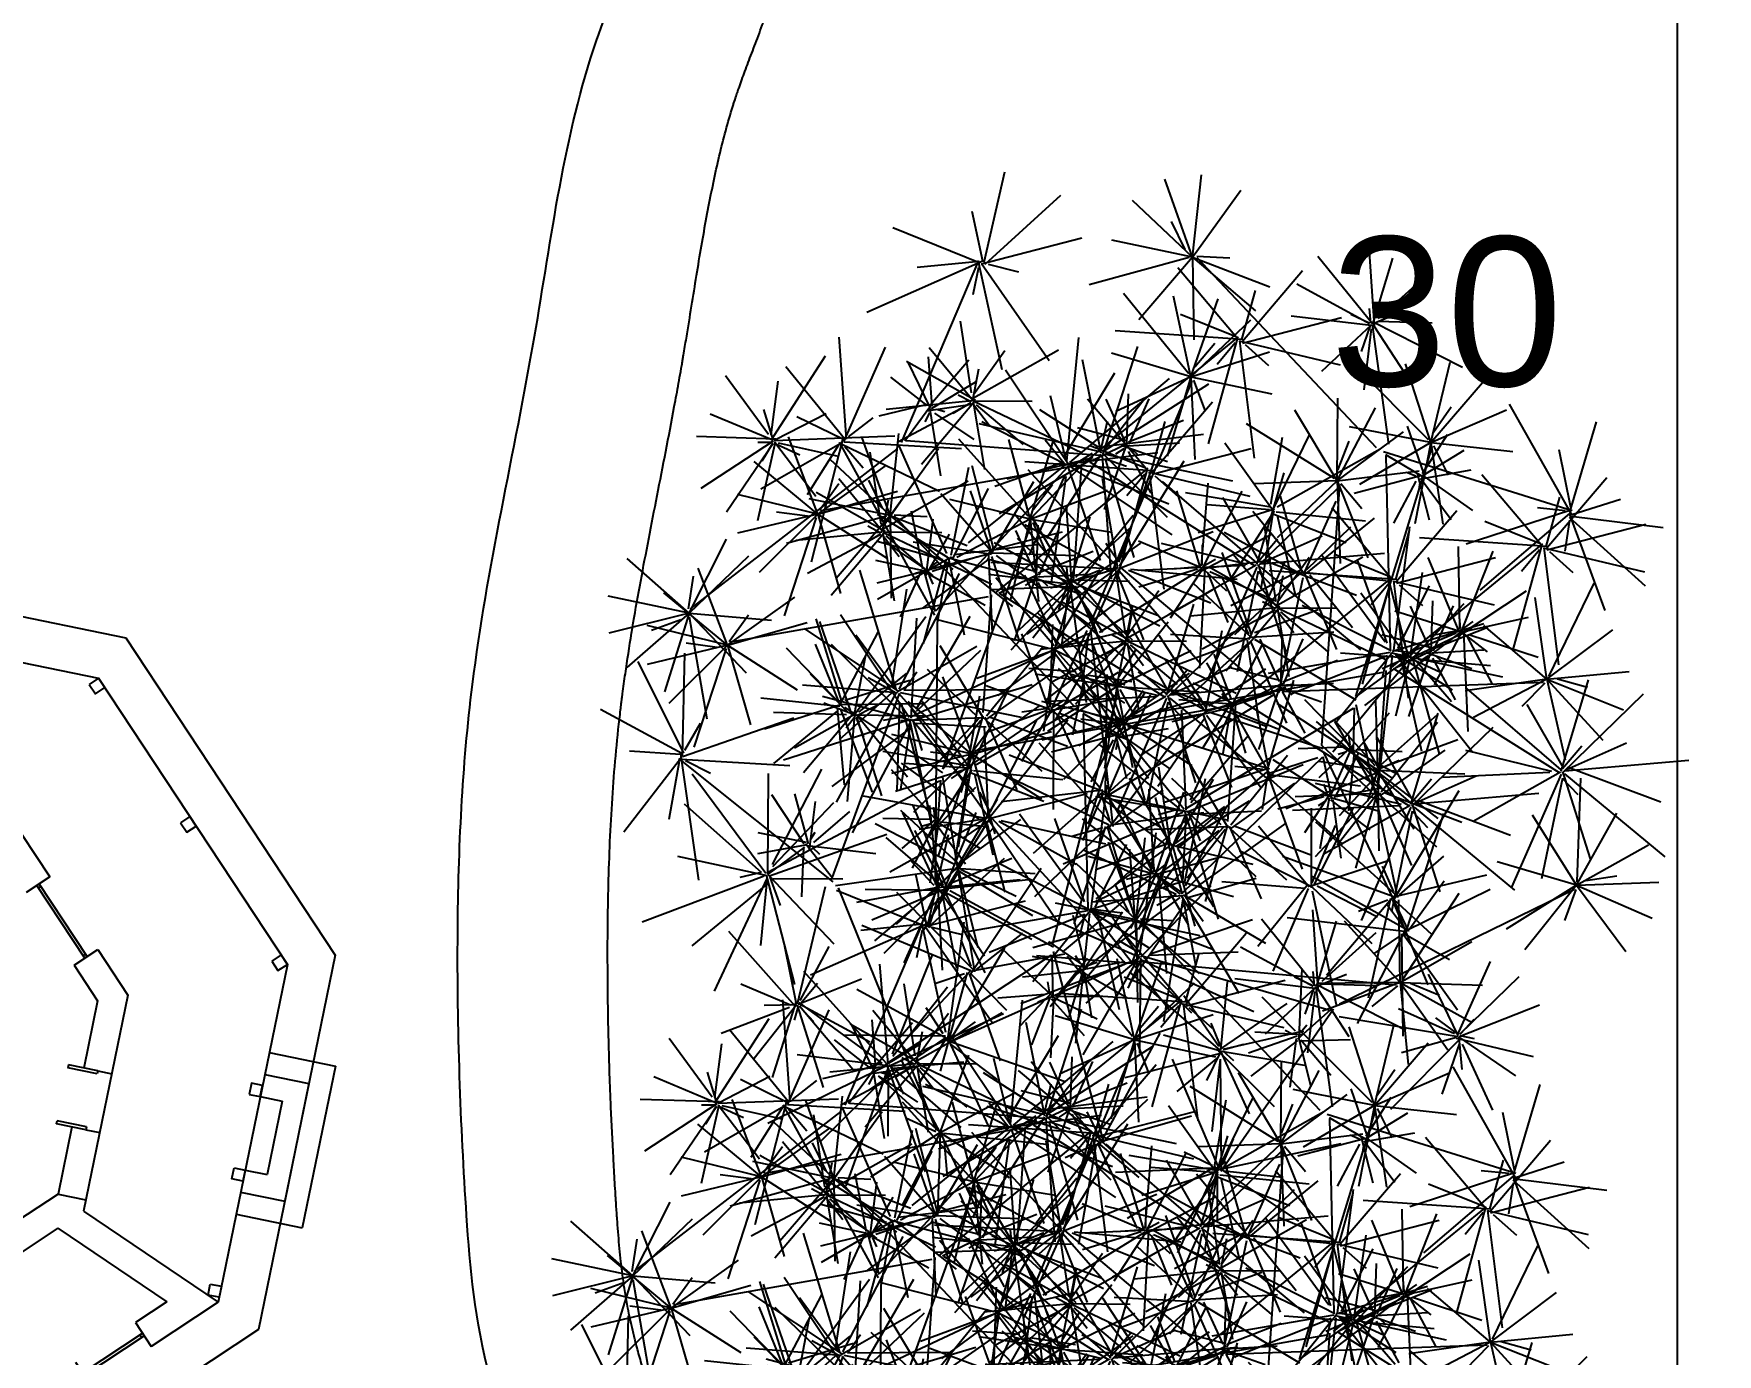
# Model space of a CAD drawing. Header units: millimetres. Extents: x 2699056 to 8562313, y 3604254 to 5198898.
# Drawn here: x 7313501 to 7335946, y 5020581 to 5038192 of the extents above; entities that cross this region are included whole.
import ezdxf

# ---------------------------------------------------------------- set-up
doc = ezdxf.new("R2010")
doc.units = ezdxf.units.MM
doc.header["$LTSCALE"] = 10
doc.header["$MEASUREMENT"] = 0
doc.linetypes.add('BANKLINE1', pattern=[5.5, 4, -1.5])
doc.layers.add('COLUMN', color=5, linetype='Continuous')
doc.layers.add('D &W', color=26, linetype='Continuous')
doc.styles.get("Standard").update_dxf_attribs({"font": 'arial.ttf'})

# ---------------------------------------------------------------- blocks, each defined once
blk = doc.blocks.new('ASDAW')
at = {"layer": 'D &W'}
for p, q in [((3995.812, 3694.876), (3995.812, 3695.276)), ((3995.812, 3695.276), (3995.852, 3695.276)), ((3995.852, 3694.876), (3995.852, 3695.276)), ((3996.572, 3694.876), (3996.572, 3695.276)), ((3996.612, 3695.276), (3996.572, 3695.276)), ((3996.612, 3694.876), (3996.612, 3695.276)), ((3995.852, 3694.876), (3995.812, 3694.876)), ((3996.612, 3694.876), (3996.572, 3694.876))]:
    blk.add_line(p, q, dxfattribs=at)
blk = doc.blocks.new('ASDA')
h = blk.add_hatch(color=0)
h.dxf.hatch_style = 1
h.paths.add_polyline_path([(3984.233, 3699.564), (3984.193, 3699.564), (3984.193, 3699.524), (3984.233, 3699.524)])
h.paths.add_polyline_path([(3985.353, 3699.524), (3985.353, 3699.564), (3985.313, 3699.564), (3985.313, 3699.524)])
at = {"layer": 'D &W'}
for p, q in [((3984.193, 3699.564), (3985.353, 3699.564)), ((3984.193, 3699.564), (3984.193, 3699.524)), ((3984.233, 3699.564), (3984.233, 3699.524)), ((3985.313, 3699.564), (3985.313, 3699.524)), ((3985.353, 3699.564), (3985.353, 3699.524)), ((3984.193, 3699.524), (3985.353, 3699.524))]:
    blk.add_line(p, q, dxfattribs=at)
blk = doc.blocks.new('12355')
at = {"layer": 'D &W'}
for p, q in [((3983.198, 3701.047), (3983.467, 3700.778)), ((3982.647, 3699.958), (3982.378, 3700.226))]:
    blk.add_line(p, q, dxfattribs=at)
at = {"layer": 'D &W', "rotation": 45}
blk.add_blockref('ASDA', (3781.235, -1733.13), dxfattribs=at)
blk = doc.blocks.new('AAAW')
at = {"layer": 'D &W'}
h = blk.add_hatch(color=256, dxfattribs=at)
h.dxf.hatch_style = 1
h.paths.add_polyline_path([(3980.766, 3695.332), (3980.738, 3695.303), (3980.766, 3695.275), (3980.795, 3695.303)])
h.paths.add_polyline_path([(3981.389, 3694.653), (3981.417, 3694.625), (3981.445, 3694.653), (3981.417, 3694.681)])
at = {"layer": 'COLUMN', "color": 1}
for p, q in [((3980.887, 3695.452), (3980.618, 3695.183)), ((3981.565, 3694.773), (3981.297, 3694.504))]:
    blk.add_line(p, q, dxfattribs=at)
at = {"layer": 'D &W'}
for p, q in [((3981.417, 3694.625), (3980.738, 3695.303)), ((3981.445, 3694.653), (3980.766, 3695.332)), ((3980.795, 3695.303), (3980.766, 3695.275)), ((3981.417, 3694.681), (3981.389, 3694.653)), ((3981.445, 3694.653), (3981.417, 3694.625))]:
    blk.add_line(p, q, dxfattribs=at)
blk = doc.blocks.new('asdawd')
at = {"color": 3, "linetype": 'BANKLINE1', "ltscale": 0.2}
for p, q in [((4119.169, 3767.529), (4124.969, 3767.529)), ((4124.969, 3767.529), (4128.552, 3763.946)), ((4128.552, 3763.946), (4128.552, 3758.849)), ((4128.552, 3758.849), (4124.948, 3755.245))]:
    blk.add_line(p, q, dxfattribs=at)
for p, q in [((4118.92, 3766.929), (4124.721, 3766.929)), ((4124.721, 3766.929), (4127.952, 3763.697)), ((4123.892, 3764.929), (4124.616, 3764.205)), ((4127.952, 3763.697), (4127.952, 3759.097)), ((4125.436, 3763.385), (4125.952, 3762.869)), ((4125.168, 3763.116), (4125.572, 3762.711)), ((4125.952, 3762.869), (4125.952, 3759.926)), ((4125.572, 3762.711), (4125.572, 3761.797)), ((4127.952, 3762.497), (4128.852, 3762.497)), ((4128.852, 3762.497), (4128.852, 3760.297)), ((4127.952, 3762.197), (4128.552, 3762.197)), ((4128.552, 3762.197), (4128.552, 3760.597)), ((4127.952, 3761.897), (4128.252, 3761.897)), ((4128.252, 3761.897), (4128.252, 3760.897)), ((4125.572, 3760.997), (4125.572, 3760.083)), ((4127.952, 3760.897), (4128.252, 3760.897)), ((4127.952, 3760.597), (4128.552, 3760.597)), ((4127.952, 3760.297), (4128.852, 3760.297)), ((4125.572, 3760.083), (4123.714, 3758.225)), ((4125.952, 3759.926), (4127.952, 3759.097)), ((4125.662, 3759.635), (4124.162, 3758.135)), ((4125.662, 3759.635), (4127.282, 3758.964)), ((4127.952, 3759.097), (4127.197, 3758.342)), ((4127.282, 3758.964), (4126.928, 3758.61))]:
    blk.add_line(p, q)
at = {"layer": 'COLUMN'}
for points in [[(4124.615, 3766.823), (4124.721, 3766.717), (4124.827, 3766.823), (4124.721, 3766.929)], [(4126.178, 3765.26), (4126.284, 3765.154), (4126.39, 3765.26), (4126.284, 3765.366)], [(4127.74, 3763.697), (4127.846, 3763.591), (4127.952, 3763.697), (4127.846, 3763.803)], [(4127.802, 3761.897), (4127.952, 3761.897), (4127.952, 3762.047), (4127.802, 3762.047)], [(4127.802, 3760.897), (4127.952, 3760.897), (4127.952, 3760.747), (4127.802, 3760.747)], [(4127.802, 3759.315), (4127.952, 3759.315), (4127.952, 3759.165), (4127.802, 3759.165)]]:
    blk.add_lwpolyline(points, close=True, dxfattribs=at)
at = {"layer": 'D &W'}
for p, q in [((4125.762, 3761.797), (4125.952, 3761.797)), ((4125.762, 3760.997), (4125.952, 3760.997)), ((4125.572, 3760.083), (4125.952, 3760.083))]:
    blk.add_line(p, q, dxfattribs=at)
at = {"layer": 'COLUMN', "xscale": -1}
blk.add_blockref('AAAW', (8107.815, 63.158), dxfattribs=at)
at = {"layer": 'D &W', "xscale": -1}
blk.add_blockref('12355', (8107.815, 63.158), dxfattribs=at)
at = {"layer": 'D &W', "rotation": 90.00000000000001}
blk.add_blockref('ASDAW', (7820.639, -234.815), dxfattribs=at)
blk = doc.blocks.new('z_96')
at = {"color": 86, "linetype": 'Continuous'}
for p, q in [((-277.5, 143.8), (-209, 319.2)), ((-279.8, 149.9), (-254.2, 304.5)), ((-2.3, 183.5), (-55.4, 292.1)), ((0.6, 181.7), (29.5, 299.6)), ((5.7, 184.9), (91.8, 284.8)), ((-282.5, 143.4), (-440.4, 263.7)), ((-279.3, 139.9), (-326.8, 270.9)), ((1.7, 182.4), (-92.5, 262.1)), ((3.6, 188.7), (58.7, 265.3)), ((395.6, 94.6), (438.6, 246.5)), ((-276.5, 141.1), (-146.8, 221.3)), ((-9.6, 182.8), (-129.6, 222.9)), ((393.4, 89.6), (354, 209.2)), ((-292.1, 134.2), (-430.8, 180.4)), ((-5.7, 186.4), (-99.8, 114.3)), ((-4.6, 181.6), (-86.6, 72.3)), ((-0.6, 184.6), (125.7, 194.4)), ((1.5, 182.8), (69.9, 77.5)), ((9.8, 182.3), (88, 114.6)), ((393.4, 89.6), (479.1, 181.8)), ((-280.1, 150.3), (-304, 174)), ((-260.4, 142.3), (-97.9, 156.1)), ((-283.2, 138.5), (-471.2, 114.9)), ((-279.1, 142.3), (-397.9, 16.9)), ((-285.6, 136.6), (-375, 92.2)), ((-277.6, 139.7), (-313.4, -1.1)), ((-279.1, 135.4), (-307.4, 99.5)), ((-278.4, 130.6), (-221.9, 40)), ((-277.5, 137.2), (-129.1, 19.3)), ((-263.2, 140.3), (-131, 113.5)), ((393.4, 89.6), (284.7, 153.1)), ((393.4, 89.6), (514.5, 123.6)), ((393.4, 89.6), (273.9, 50.1)), ((393.4, 89.6), (293.9, 12.5)), ((391.3, 83.5), (363.2, 41.9)), ((393.4, 89.6), (493.5, 13.4)), ((393.4, 89.6), (516.7, 64.5)), ((393.4, 89.6), (442.6, -26.2)), ((409.2, 93.4), (456.4, 89)), ((-71.7, -35.5), (-42.1, 65.4)), ((-74.7, -24.6), (-111.9, 37.5)), ((164.1, -89.9), (142.7, 11.7)), ((163.4, -89), (238.9, 7.6)), ((-237.5, -199.4), (-267, -22)), ((-65.2, -32.9), (-135.5, -11.4)), ((-80, -28.7), (-89.9, -20)), ((-68.1, -28.4), (-55.8, -19.3)), ((167, -88.4), (276, -24.7)), ((-234, -202.3), (-196.3, -40.6)), ((-75, -39.2), (-157.1, -75.4)), ((-74, -33), (-152.4, -40.5)), ((-76.2, -35.8), (-103.5, -105.8)), ((-72.5, -35.1), (-71.9, -112)), ((-70.4, -41.1), (3.7, -57.1)), ((-69.9, -39.6), (-38.4, -102.6)), ((159.3, -86.3), (85.5, -28.7)), ((163.4, -86.5), (137.7, -55.7)), ((165.3, -92), (295.7, -74)), ((168.3, -88.4), (194, -71.5)), ((167.1, -94.6), (37.3, -175)), ((161.1, -92.4), (74, -95.2)), ((163.6, -101.8), (119, -170.9)), ((164.5, -93.4), (157.3, -141.4)), ((160.4, -93), (267.6, -148.2)), ((164.2, -92.2), (234.3, -170.2)), ((166.9, -90.5), (187.1, -100.1)), ((167, -104.1), (188, -212.9)), ((-237.4, -199.3), (-392.1, -169)), ((-246.4, -194), (-283.1, -163.8)), ((-231, -196), (-205.2, -161.9)), ((-242.3, -196.3), (-391.5, -241.3)), ((-242.2, -199.4), (-329.5, -310.3)), ((-241, -201.7), (-259.1, -277.3)), ((-242.2, -201.7), (-47.9, -207.3)), ((-236.2, -200.9), (-139.2, -306.8)), ((-230.8, -205.8), (-146.5, -236))]:
    blk.add_line(p, q, dxfattribs=at)
at = {"color": 251, "linetype": 'Continuous'}
for p, q in [((-4.6, -3.2), (0.8, 176.4)), ((-17.8, -5.6), (-274.7, 141.8)), ((0, 0), (389.1, 84.4)), ((-10.4, -6), (-235.7, -205.3)), ((-16, -6.1), (-74.7, -37.4)), ((-5, -18.9), (163.8, -91.6))]:
    blk.add_line(p, q, dxfattribs=at)
blk = doc.blocks.new('сосна 1')
for p, rotation in [((317.7, 388.3), 121.1570021628385), ((-412.6, 386.5), 205.4822314301707), ((-117.1, 122.3), 55.05972244949476), ((-136.5, 361.1), 177.7388340989747), ((-351.5, 121.7), 257.3134436407499), ((285.8, 9.1), 60.73020616460848), ((-143.1, -5.5), 121.1570021628385), ((234.4, -65.1), 73.86762904044271), ((-343.1, -101.5), 57.88453704712605), ((-274, 161.3), 177.7388340989747), ((173.8, 17), 349.7944254651076), ((326.9, 45.9), 177.7388340989747), ((98.1, -4.6), 177.7388340989747), ((-502.4, -282.3), 279.7984529833926), ((-175.3, -367), 63.19571700542104), ((-48.9, -393.6), 342.5348703671633), ((260.9, -458.6), 13.7229345296671)]:
    blk.add_blockref('z_96', p, dxfattribs=dict(rotation=rotation))

msp = doc.modelspace()

# ---------------------------------------------------------------- linework, layer by layer
msp.add_line((7335412, 5041482), (7335412, 5012322))
for points, knots in [([(7282576, 5013263), (7282951, 5013516), (7283876, 5014071), (7285204, 5015182), (7287137, 5016432), (7289577, 5016751), (7292180, 5017588), (7294723, 5018525), (7297603, 5018188), (7300418, 5018639), (7303147, 5018131), (7305670, 5016962), (7308401, 5017179), (7311474, 5017418), (7314597, 5016923), (7317172, 5017786), (7320689, 5017133), (7319441, 5020314), (7319220, 5022872), (7319103, 5026072), (7319289, 5029988), (7320220, 5033909), (7320685, 5037820), (7321873, 5040062), (7321616, 5041345), (7321674, 5041482), (7321674, 5041482)], [6339.133675, 6339.133675, 6339.133675, 6339.133675, 7693.427577, 9568.774738, 11541.086033, 14490.157811, 16794.955878, 19790.539321, 22448.040326, 25344.249363, 28280.452742, 30628.372689, 33559.700878, 36258.830159, 40000.422593, 42533.779505, 45039.047398, 47503.317697, 49714.512433, 53492.976135, 56803.374956, 61518.525528, 65548.978082, 68497.749288, 69007.82427, 69007.82427, 69007.82427, 69007.82427, 69007.82427]), ([(7321724, 5016957), (7321732, 5016972), (7321740, 5016988), (7321766, 5017040), (7321783, 5017077), (7321815, 5017150), (7321830, 5017186), (7321858, 5017258), (7321871, 5017294), (7321895, 5017365), (7321906, 5017399), (7321926, 5017468), (7321935, 5017502), (7321952, 5017569), (7321960, 5017603), (7321974, 5017668), (7321980, 5017700), (7321991, 5017763), (7321996, 5017794), (7322007, 5017868), (7322012, 5017911), (7322021, 5017994), (7322024, 5018034), (7322029, 5018114), (7322031, 5018153), (7322033, 5018229), (7322034, 5018266), (7322033, 5018339), (7322033, 5018375), (7322031, 5018445), (7322029, 5018480), (7322025, 5018547), (7322023, 5018581), (7322017, 5018646), (7322014, 5018678), (7322006, 5018754), (7322001, 5018797), (7321990, 5018882), (7321983, 5018924), (7321971, 5019005), (7321964, 5019045), (7321949, 5019124), (7321942, 5019163), (7321927, 5019240), (7321919, 5019277), (7321903, 5019352), (7321894, 5019388), (7321878, 5019461), (7321869, 5019497), (7321852, 5019567), (7321843, 5019602), (7321822, 5019685), (7321809, 5019733), (7321784, 5019828), (7321771, 5019874), (7321746, 5019966), (7321733, 5020010), (7321708, 5020098), (7321695, 5020142), (7321671, 5020226), (7321659, 5020268), (7321636, 5020349), (7321624, 5020388), (7321602, 5020466), (7321591, 5020503), (7321571, 5020576), (7321561, 5020611), (7321543, 5020679), (7321534, 5020712), (7321525, 5020746), (7321524, 5020750), (7321522, 5020756), (7321521, 5020760), (7321519, 5020770), (7321517, 5020776), (7321512, 5020796), (7321509, 5020809), (7321499, 5020848), (7321493, 5020874), (7321475, 5020951), (7321463, 5021001), (7321442, 5021101), (7321432, 5021150), (7321409, 5021268), (7321397, 5021337), (7321375, 5021475), (7321365, 5021544), (7321346, 5021681), (7321338, 5021750), (7321323, 5021877), (7321318, 5021935), (7321307, 5022051), (7321301, 5022110), (7321291, 5022231), (7321287, 5022292), (7321278, 5022417), (7321273, 5022481), (7321268, 5022554), (7321268, 5022560), (7321267, 5022574), (7321267, 5022581), (7321265, 5022601), (7321264, 5022615), (7321262, 5022655), (7321260, 5022682), (7321255, 5022764), (7321251, 5022819), (7321241, 5022983), (7321235, 5023094), (7321217, 5023427), (7321206, 5023652), (7321184, 5024173), (7321174, 5024470), (7321159, 5025066), (7321155, 5025365), (7321153, 5025798), (7321152, 5025934), (7321153, 5026103), (7321153, 5026137), (7321154, 5026196), (7321154, 5026221), (7321154, 5026270), (7321155, 5026295), (7321156, 5026370), (7321156, 5026419), (7321158, 5026567), (7321160, 5026666), (7321167, 5026960), (7321173, 5027155), (7321189, 5027542), (7321199, 5027734), (7321223, 5028115), (7321237, 5028304), (7321270, 5028680), (7321289, 5028867), (7321315, 5029094), (7321320, 5029136), (7321328, 5029205), (7321331, 5029232), (7321336, 5029270), (7321337, 5029281), (7321340, 5029303), (7321342, 5029314), (7321346, 5029347), (7321349, 5029369), (7321357, 5029436), (7321363, 5029480), (7321382, 5029613), (7321395, 5029702), (7321435, 5029972), (7321464, 5030153), (7321526, 5030520), (7321559, 5030705), (7321628, 5031079), (7321664, 5031267), (7321737, 5031648), (7321775, 5031840), (7321851, 5032228), (7321890, 5032424), (7321966, 5032820), (7322004, 5033020), (7322051, 5033273), (7322061, 5033324), (7322089, 5033478), (7322108, 5033582), (7322130, 5033707), (7322133, 5033728), (7322139, 5033762), (7322142, 5033776), (7322146, 5033798), (7322147, 5033808), (7322151, 5033827), (7322152, 5033837), (7322157, 5033866), (7322160, 5033885), (7322170, 5033942), (7322177, 5033981), (7322196, 5034095), (7322208, 5034170), (7322244, 5034386), (7322266, 5034525), (7322311, 5034798), (7322332, 5034933), (7322376, 5035199), (7322398, 5035330), (7322443, 5035588), (7322466, 5035715), (7322513, 5035964), (7322538, 5036086), (7322588, 5036326), (7322614, 5036444), (7322669, 5036675), (7322697, 5036788), (7322757, 5037009), (7322789, 5037117), (7322826, 5037238), (7322831, 5037254), (7322846, 5037299), (7322856, 5037330), (7322872, 5037381), (7322879, 5037401), (7322888, 5037427), (7322890, 5037432), (7322893, 5037440), (7322894, 5037444), (7322896, 5037451), (7322898, 5037455), (7322901, 5037464), (7322902, 5037468), (7322907, 5037481), (7322910, 5037490), (7322919, 5037516), (7322925, 5037533), (7322945, 5037587), (7322958, 5037624), (7322986, 5037699), (7323000, 5037738), (7323030, 5037818), (7323046, 5037858), (7323078, 5037942), (7323094, 5037985), (7323128, 5038073), (7323145, 5038118), (7323179, 5038210), (7323197, 5038257), (7323232, 5038354), (7323250, 5038403), (7323286, 5038504), (7323304, 5038556), (7323340, 5038662), (7323358, 5038716), (7323394, 5038827), (7323411, 5038884), (7323446, 5038999), (7323462, 5039059), (7323495, 5039179), (7323511, 5039241), (7323542, 5039367), (7323556, 5039432), (7323584, 5039563), (7323597, 5039630), (7323621, 5039767), (7323632, 5039836), (7323652, 5039978), (7323660, 5040050), (7323675, 5040197), (7323680, 5040271), (7323687, 5040384), (7323688, 5040421), (7323689, 5041482)], [45181.744022, 45181.744022, 45181.744022, 45181.744022, 45197.596025, 45197.596025, 45235.805688, 45235.805688, 45274.015352, 45274.015352, 45312.225016, 45312.225016, 45350.434679, 45350.434679, 45388.644343, 45388.644343, 45426.854007, 45426.854007, 45465.06367, 45465.06367, 45503.273334, 45503.273334, 45557.284552, 45557.284552, 45611.295771, 45611.295771, 45665.306989, 45665.306989, 45719.318207, 45719.318207, 45773.329425, 45773.329425, 45827.340644, 45827.340644, 45881.351862, 45881.351862, 45935.36308, 45935.36308, 46010.648754, 46010.648754, 46085.934427, 46085.934427, 46161.2201, 46161.2201, 46236.505774, 46236.505774, 46311.791447, 46311.791447, 46387.077121, 46387.077121, 46462.362794, 46462.362794, 46537.648468, 46537.648468, 46644.442555, 46644.442555, 46751.236642, 46751.236642, 46858.03073, 46858.03073, 46964.824817, 46964.824817, 47071.618904, 47071.618904, 47178.412992, 47178.412992, 47285.207079, 47285.207079, 47392.001166, 47392.001166, 47498.795254, 47498.795254, 47510.19153, 47510.19153, 47521.587806, 47521.587806, 47544.380359, 47544.380359, 47589.965464, 47589.965464, 47681.135675, 47681.135675, 47863.476097, 47863.476097, 48045.816518, 48045.816518, 48309.584175, 48309.584175, 48573.351833, 48573.351833, 48837.11949, 48837.11949, 49051.564248, 49051.564248, 49266.009006, 49266.009006, 49480.453764, 49480.453764, 49694.898523, 49694.898523, 49716.961714, 49716.961714, 49739.024905, 49739.024905, 49783.151288, 49783.151288, 49871.404053, 49871.404053, 50047.909584, 50047.909584, 50400.920645, 50400.920645, 51106.942768, 51106.942768, 52025.926672, 52025.926672, 52944.910576, 52944.910576, 53364.333818, 53364.333818, 53469.402824, 53469.402824, 53546.824576, 53546.824576, 53624.246327, 53624.246327, 53779.08983, 53779.08983, 54088.776836, 54088.776836, 54708.150847, 54708.150847, 55327.524859, 55327.524859, 55946.89887, 55946.89887, 56566.272881, 56566.272881, 56706.265799, 56706.265799, 56796.828891, 56796.828891, 56833.687368, 56833.687368, 56870.545844, 56870.545844, 56944.262797, 56944.262797, 57091.696702, 57091.696702, 57386.564513, 57386.564513, 57979.446625, 57979.446625, 58572.328737, 58572.328737, 59165.210849, 59165.210849, 59758.092961, 59758.092961, 60350.975073, 60350.975073, 60943.857185, 60943.857185, 61094.054199, 61094.054199, 61394.448227, 61394.448227, 61455.293143, 61455.293143, 61493.690467, 61493.690467, 61521.390919, 61521.390919, 61549.091371, 61549.091371, 61604.492276, 61604.492276, 61715.294085, 61715.294085, 61936.897703, 61936.897703, 62351.108736, 62351.108736, 62765.319769, 62765.319769, 63179.530802, 63179.530802, 63593.741834, 63593.741834, 64007.952867, 64007.952867, 64422.1639, 64422.1639, 64836.374933, 64836.374933, 65250.585966, 65250.585966, 65310.782542, 65310.782542, 65431.175694, 65431.175694, 65514.605008, 65514.605008, 65534.871313, 65534.871313, 65547.93231, 65547.93231, 65565.025344, 65565.025344, 65582.118378, 65582.118378, 65616.304445, 65616.304445, 65684.67658, 65684.67658, 65821.420849, 65821.420849, 65958.165118, 65958.165118, 66094.909388, 66094.909388, 66231.653657, 66231.653657, 66368.397926, 66368.397926, 66505.142196, 66505.142196, 66641.886465, 66641.886465, 66778.630734, 66778.630734, 66915.375004, 66915.375004, 67052.119273, 67052.119273, 67188.863543, 67188.863543, 67325.607812, 67325.607812, 67462.352081, 67462.352081, 67599.096351, 67599.096351, 67735.84062, 67735.84062, 67872.584889, 67872.584889, 68009.329159, 68009.329159, 68076.218469, 68076.218469, 68076.218469, 68076.218469])]:
    msp.add_open_spline(points, degree=3, knots=knots)

# ---------------------------------------------------------------- block references
at = {"xscale": 8.754833593113636, "yscale": 8.754833593113636, "zscale": 8.754833593113636}
for p in [(7328623, 5029272), (7327872, 5020434)]:
    msp.add_blockref('сосна 1', p, dxfattribs=at)
at = {"xscale": 999.9999999940469, "yscale": 999.9999999940469, "zscale": 999.9999999940469, "rotation": 348.4115078738379}
msp.add_blockref('asdawd', (2517021, 2168033), dxfattribs=at)

# ---------------------------------------------------------------- texts
at = {"color": 252, "lineweight": 18, "true_color": 0x939598}
msp.add_text('30', height=1991.4, dxfattribs=at).set_placement((7330789, 5033493, 403333272))

doc.saveas('drawing.dxf')
